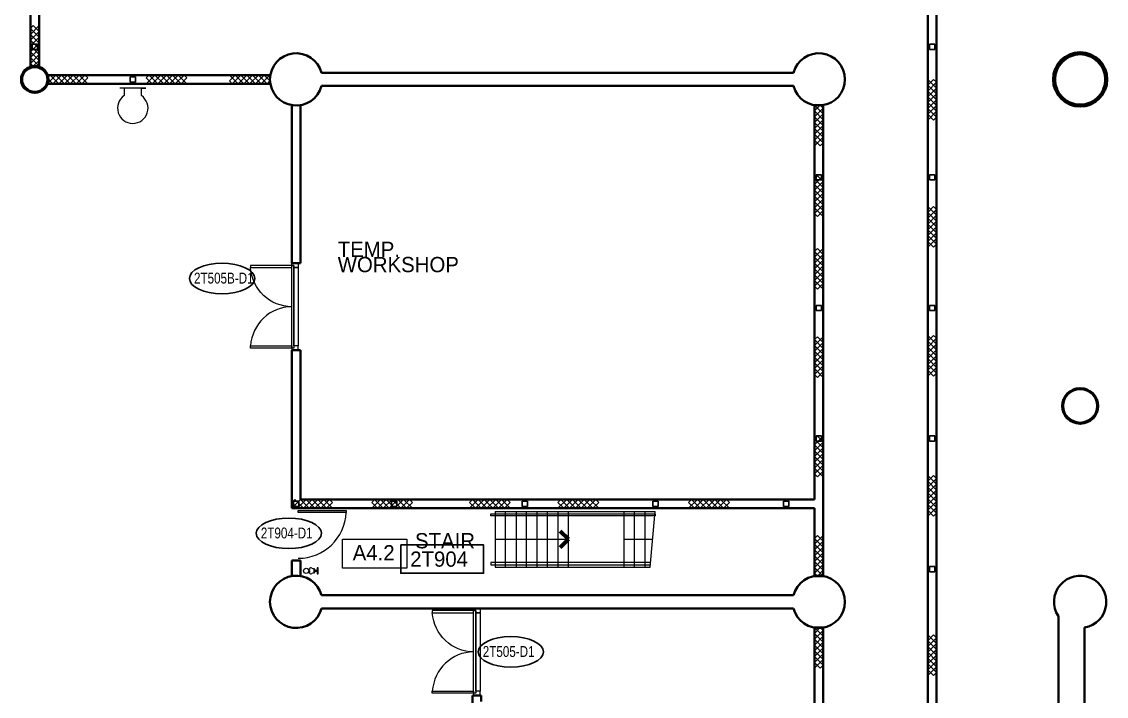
# Model space of a CAD drawing. Header units: metres. Extents: x 1807 to 3745, y 842 to 1968.
# Drawn here: x 3527.7 to 3552.6, y 1437.83 to 1453.33 of the extents above; entities that cross this region are included whole.
import ezdxf
from ezdxf.enums import TextEntityAlignment as Align

# ---------------------------------------------------------------- set-up
doc = ezdxf.new("R2010")
doc.units = ezdxf.units.M
doc.header["$MEASUREMENT"] = 0
doc.layers.get('0').update_dxf_attribs({"lineweight": 0})
for name, color, linetype, lineweight in [('Level 1', 7, 'Continuous', 0), ('Level 31', 7, 'Continuous', 0), ('Level 33', 7, 'Continuous', 0), ('Primary Door', 7, 'Continuous', 0), ('TRIRIGA DOOR BOX', 7, 'Continuous', 0)]:
    doc.layers.add(name, color=color, linetype=linetype, lineweight=lineweight)
doc.styles.add('Style-CHAR_FAST_FONT', font='CHAR_FAST_FONT.shx', dxfattribs={"height": 0.2})

# ---------------------------------------------------------------- blocks, each defined once
blk = doc.blocks.new('AnonymusCell_300')
at = {"layer": 'Primary Door', "color": 7, "linetype": 'Continuous', "lineweight": 30}
blk.add_ellipse((0, 0), major_axis=(0.75, 0), ratio=0.466667, dxfattribs=at)
at = {"layer": 'Primary Door', "color": 7, "linetype": 'Continuous', "lineweight": 30, "style": 'Style-CHAR_FAST_FONT', "width": 0.799986}
blk.add_text('2T505-D1', height=0.25, dxfattribs=at).set_placement((-0.643, 0.133), align=Align.TOP_LEFT)
blk = doc.blocks.new('AnonymusCell_302')
at = {"layer": 'Primary Door', "color": 7, "linetype": 'Continuous', "lineweight": 30}
blk.add_ellipse((0, 0), major_axis=(0.75, 0), ratio=0.466667, dxfattribs=at)
at = {"layer": 'Primary Door', "color": 7, "linetype": 'Continuous', "lineweight": 30, "style": 'Style-CHAR_FAST_FONT', "width": 0.799986}
blk.add_text('2T904-D1', height=0.25, dxfattribs=at).set_placement((-0.643, 0.133), align=Align.TOP_LEFT)
blk = doc.blocks.new('AnonymusCell_342')
at = {"layer": 'Primary Door', "color": 7, "linetype": 'Continuous', "lineweight": 30}
blk.add_ellipse((0, 0), major_axis=(0.75, 0), ratio=0.466667, dxfattribs=at)
at = {"layer": 'Primary Door', "color": 7, "linetype": 'Continuous', "lineweight": 30, "style": 'Style-CHAR_FAST_FONT', "width": 0.799986}
blk.add_text('2T505B-D1', height=0.25, dxfattribs=at).set_placement((-0.643, 0.133), align=Align.TOP_LEFT)
blk = doc.blocks.new('RFNUM4_10')
at = {"layer": 'Level 33', "color": 7, "linetype": 'Continuous', "lineweight": 13, "extrusion": (0, 0, -1)}
blk.add_lwpolyline([(0.00154, -0.00207), (-0.00831, -0.00207), (-0.00831, 0.00235), (0.00154, 0.00235)], close=True, dxfattribs=at)
at = {"layer": 'Level 33', "color": 7, "linetype": 'Continuous', "lineweight": 13, "extrusion": (0, 0, -1), "style": 'Style-CHAR_FAST_FONT'}
blk.add_text('A4.2', height=0.002333, rotation=180, dxfattribs=at).set_placement((-0.00002, 0), align=Align.MIDDLE_LEFT)

msp = doc.modelspace()

# ---------------------------------------------------------------- linework, layer by layer
at = {"layer": 'Level 1', "color": 7, "linetype": 'Continuous', "lineweight": 40}
for p, q in [((3527.9, 1452.302), (3527.9, 1463.698)), ((3528.1, 1463.698), (3528.1, 1452.302)), ((3548.7, 1389.65), (3548.7, 1454.35)), ((3548.5, 1454.15), (3548.5, 1422.1)), ((3528.1, 1452.302), (3527.9, 1452.302)), ((3533.4, 1452.1), (3528.283, 1452.1)), ((3534.581, 1452.15), (3545.419, 1452.15)), ((3533.4, 1451.9), (3528.283, 1451.9)), ((3534.581, 1451.85), (3545.419, 1451.85)), ((3533.9, 1451.408), (3533.9, 1447.779)), ((3534.1, 1451.408), (3534.1, 1447.779)), ((3546.1, 1451.408), (3545.9, 1451.408)), ((3545.9, 1451.408), (3545.9, 1442.35)), ((3546.1, 1440.592), (3546.1, 1451.408)), ((3533.9, 1447.779), (3534.1, 1447.779)), ((3533.9, 1445.779), (3534.1, 1445.779)), ((3533.9, 1445.779), (3533.9, 1442.15)), ((3534.1, 1445.779), (3534.1, 1442.35)), ((3545.9, 1442.35), (3534.1, 1442.35)), ((3545.9, 1442.15), (3533.9, 1442.15)), ((3545.9, 1442.15), (3545.9, 1440.592)), ((3533.9, 1440.95), (3533.9, 1440.6)), ((3533.9, 1440.95), (3534.1, 1440.95)), ((3534.1, 1440.95), (3534.1, 1440.6)), ((3545.9, 1440.592), (3546.1, 1440.592)), ((3534.581, 1440.15), (3545.419, 1440.15)), ((3542.9, 1440.15), (3543.1, 1440.15)), ((3543.1, 1440.15), (3542.9, 1440.15)), ((3534.581, 1439.85), (3545.419, 1439.85)), ((3551.5, 1428.332), (3551.5, 1439.668)), ((3546.1, 1439.408), (3545.9, 1439.408)), ((3545.9, 1439.408), (3545.9, 1428.592)), ((3546.1, 1428.592), (3546.1, 1439.408)), ((3552.1, 1439.408), (3552.1, 1436.1)), ((3538.05, 1437.85), (3538.25, 1437.85)), ((3538.05, 1437.85), (3538.05, 1435.75)), ((3538.25, 1437.85), (3538.25, 1437.71))]:
    msp.add_line(p, q, dxfattribs=at)
at = {"layer": 'Level 1', "color": 7, "linetype": 'Continuous', "lineweight": 0}
for p, q in [((3527.967, 1453.235), (3527.9, 1453.169)), ((3527.9, 1453.035), (3528.1, 1453.235)), ((3527.9, 1453.169), (3528.1, 1452.969)), ((3528.1, 1453.102), (3527.967, 1453.235)), ((3527.9, 1452.902), (3528.1, 1453.102)), ((3528.1, 1452.835), (3527.9, 1453.035)), ((3528.1, 1452.969), (3527.9, 1452.769)), ((3528.1, 1452.702), (3527.9, 1452.902)), ((3527.9, 1452.635), (3528.1, 1452.835)), ((3527.9, 1452.769), (3528.1, 1452.569)), ((3527.9, 1452.502), (3528.1, 1452.702)), ((3528.1, 1452.435), (3527.9, 1452.635)), ((3528.1, 1452.569), (3527.9, 1452.369)), ((3528.1, 1452.302), (3527.9, 1452.502)), ((3527.967, 1452.302), (3528.1, 1452.435)), ((3527.9, 1452.369), (3527.967, 1452.302)), ((3528.283, 1451.9), (3528.483, 1452.1)), ((3528.35, 1452.1), (3528.283, 1452.033)), ((3528.283, 1452.033), (3528.416, 1451.9)), ((3528.55, 1451.9), (3528.35, 1452.1)), ((3528.416, 1451.9), (3528.616, 1452.1)), ((3528.483, 1452.1), (3528.683, 1451.9)), ((3528.75, 1452.1), (3528.55, 1451.9)), ((3528.616, 1452.1), (3528.816, 1451.9)), ((3528.683, 1451.9), (3528.883, 1452.1)), ((3528.95, 1451.9), (3528.75, 1452.1)), ((3528.816, 1451.9), (3529.016, 1452.1)), ((3528.883, 1452.1), (3529.083, 1451.9)), ((3529.15, 1452.1), (3528.95, 1451.9)), ((3529.016, 1452.1), (3529.216, 1451.9)), ((3529.083, 1451.9), (3529.216, 1452.033)), ((3529.216, 1452.033), (3529.15, 1452.1)), ((3530.56, 1451.9), (3530.76, 1452.1)), ((3530.627, 1452.1), (3530.56, 1452.033)), ((3530.56, 1452.033), (3530.693, 1451.9)), ((3530.827, 1451.9), (3530.627, 1452.1)), ((3530.693, 1451.9), (3530.893, 1452.1)), ((3530.76, 1452.1), (3530.96, 1451.9)), ((3531.027, 1452.1), (3530.827, 1451.9)), ((3530.893, 1452.1), (3531.093, 1451.9)), ((3530.96, 1451.9), (3531.16, 1452.1)), ((3531.227, 1451.9), (3531.027, 1452.1)), ((3531.093, 1451.9), (3531.293, 1452.1)), ((3531.16, 1452.1), (3531.36, 1451.9)), ((3531.427, 1452.1), (3531.227, 1451.9)), ((3531.293, 1452.1), (3531.493, 1451.9)), ((3531.36, 1451.9), (3531.493, 1452.033)), ((3531.493, 1452.033), (3531.427, 1452.1)), ((3532.6, 1452.1), (3532.467, 1451.967)), ((3532.667, 1451.9), (3532.467, 1452.1)), ((3532.467, 1451.967), (3532.533, 1451.9)), ((3532.533, 1451.9), (3532.733, 1452.1)), ((3532.8, 1451.9), (3532.6, 1452.1)), ((3532.867, 1452.1), (3532.667, 1451.9)), ((3532.733, 1452.1), (3532.933, 1451.9)), ((3533, 1452.1), (3532.8, 1451.9)), ((3533.067, 1451.9), (3532.867, 1452.1)), ((3532.933, 1451.9), (3533.133, 1452.1)), ((3533.2, 1451.9), (3533, 1452.1)), ((3533.267, 1452.1), (3533.067, 1451.9)), ((3533.133, 1452.1), (3533.333, 1451.9)), ((3533.4, 1452.1), (3533.2, 1451.9)), ((3533.4, 1451.967), (3533.267, 1452.1)), ((3533.333, 1451.9), (3533.4, 1451.967)), ((3548.5, 1452), (3548.7, 1451.8)), ((3548.633, 1452), (3548.5, 1451.867)), ((3548.5, 1451.733), (3548.7, 1451.933)), ((3548.7, 1451.933), (3548.633, 1452)), ((3548.5, 1451.867), (3548.7, 1451.667)), ((3548.7, 1451.8), (3548.5, 1451.6)), ((3548.7, 1451.533), (3548.5, 1451.733)), ((3548.7, 1451.667), (3548.5, 1451.467)), ((3548.5, 1451.6), (3548.7, 1451.4)), ((3548.5, 1451.333), (3548.7, 1451.533)), ((3548.5, 1451.467), (3548.7, 1451.267)), ((3545.9, 1451.408), (3546.1, 1451.208)), ((3546.033, 1451.408), (3545.9, 1451.275)), ((3545.9, 1451.142), (3546.1, 1451.342)), ((3545.9, 1451.275), (3546.1, 1451.075)), ((3546.1, 1451.208), (3545.9, 1451.008)), ((3546.1, 1451.342), (3546.033, 1451.408)), ((3548.7, 1451.4), (3548.5, 1451.2)), ((3548.7, 1451.133), (3548.5, 1451.333)), ((3548.7, 1451.267), (3548.5, 1451.067)), ((3548.5, 1451.2), (3548.633, 1451.067)), ((3546.1, 1450.942), (3545.9, 1451.142)), ((3546.1, 1451.075), (3545.9, 1450.875)), ((3545.9, 1451.008), (3546.1, 1450.808)), ((3545.9, 1450.742), (3546.1, 1450.942)), ((3548.633, 1451.067), (3548.7, 1451.133)), ((3545.9, 1450.875), (3546.1, 1450.675)), ((3546.1, 1450.808), (3545.9, 1450.608)), ((3546.1, 1450.542), (3545.9, 1450.742)), ((3546.1, 1450.675), (3545.9, 1450.475)), ((3545.9, 1450.608), (3546.033, 1450.475)), ((3546.033, 1450.475), (3546.1, 1450.542)), ((3545.967, 1449.787), (3545.9, 1449.72)), ((3545.9, 1449.587), (3546.1, 1449.787)), ((3545.9, 1449.72), (3546.1, 1449.52)), ((3546.1, 1449.653), (3545.967, 1449.787)), ((3545.9, 1449.453), (3546.1, 1449.653)), ((3546.1, 1449.387), (3545.9, 1449.587)), ((3546.1, 1449.52), (3545.9, 1449.32)), ((3546.1, 1449.253), (3545.9, 1449.453)), ((3545.9, 1449.187), (3546.1, 1449.387)), ((3545.9, 1449.32), (3546.1, 1449.12)), ((3545.9, 1449.053), (3546.1, 1449.253)), ((3546.1, 1448.987), (3545.9, 1449.187)), ((3546.1, 1449.12), (3545.9, 1448.92)), ((3546.1, 1448.853), (3545.9, 1449.053)), ((3545.967, 1448.853), (3546.1, 1448.987)), ((3548.5, 1449.078), (3548.7, 1448.878)), ((3548.633, 1449.078), (3548.5, 1448.945)), ((3548.5, 1448.812), (3548.7, 1449.012)), ((3548.5, 1448.945), (3548.7, 1448.745)), ((3548.7, 1449.012), (3548.633, 1449.078)), ((3545.9, 1448.92), (3545.967, 1448.853)), ((3548.7, 1448.878), (3548.5, 1448.678)), ((3548.7, 1448.612), (3548.5, 1448.812)), ((3548.7, 1448.745), (3548.5, 1448.545)), ((3548.5, 1448.678), (3548.7, 1448.478)), ((3548.5, 1448.412), (3548.7, 1448.612)), ((3548.5, 1448.545), (3548.7, 1448.345)), ((3548.7, 1448.478), (3548.5, 1448.278)), ((3548.7, 1448.212), (3548.5, 1448.412)), ((3548.7, 1448.345), (3548.5, 1448.145)), ((3548.5, 1448.278), (3548.633, 1448.145)), ((3548.633, 1448.145), (3548.7, 1448.212)), ((3545.967, 1448.115), (3545.9, 1448.048)), ((3545.9, 1447.915), (3546.1, 1448.115)), ((3545.9, 1448.048), (3546.1, 1447.848)), ((3545.9, 1447.781), (3546.1, 1447.981)), ((3546.1, 1447.981), (3545.967, 1448.115)), ((3533.9, 1447.729), (3532.952, 1447.729)), ((3532.952, 1447.729), (3532.952, 1447.679)), ((3533.9, 1447.779), (3534.05, 1447.779)), ((3533.9, 1447.729), (3533.9, 1447.779)), ((3533.9, 1447.779), (3534.05, 1447.779)), ((3533.9, 1447.729), (3533.9, 1447.779)), ((3533.95, 1447.729), (3533.9, 1447.729)), ((3533.9, 1447.679), (3533.9, 1447.729)), ((3533.95, 1447.729), (3533.9, 1447.729)), ((3533.9, 1445.829), (3533.9, 1447.729)), ((3533.9, 1447.729), (3533.95, 1447.729)), ((3533.95, 1447.679), (3533.95, 1447.729)), ((3533.95, 1447.679), (3533.95, 1447.729)), ((3533.95, 1447.729), (3533.95, 1445.829)), ((3534.05, 1447.779), (3534.05, 1447.679)), ((3534.05, 1447.779), (3534.05, 1447.679)), ((3546.1, 1447.715), (3545.9, 1447.915)), ((3546.1, 1447.848), (3545.9, 1447.648)), ((3546.1, 1447.581), (3545.9, 1447.781)), ((3545.9, 1447.515), (3546.1, 1447.715)), ((3532.952, 1447.679), (3533.9, 1447.679)), ((3534.05, 1447.679), (3533.95, 1447.679)), ((3534.05, 1447.679), (3533.95, 1447.679)), ((3533.95, 1445.879), (3533.95, 1447.679)), ((3533.95, 1447.679), (3534.05, 1447.679)), ((3534.05, 1447.679), (3534.05, 1445.879)), ((3545.9, 1447.648), (3546.1, 1447.448)), ((3545.9, 1447.381), (3546.1, 1447.581)), ((3546.1, 1447.315), (3545.9, 1447.515)), ((3546.1, 1447.448), (3545.9, 1447.248)), ((3546.1, 1447.181), (3545.9, 1447.381)), ((3545.9, 1447.248), (3545.967, 1447.181)), ((3545.967, 1447.181), (3546.1, 1447.315)), ((3545.967, 1446.09), (3545.9, 1446.023)), ((3545.9, 1445.89), (3546.1, 1446.09)), ((3545.9, 1446.023), (3546.1, 1445.823)), ((3545.9, 1445.756), (3546.1, 1445.956)), ((3546.1, 1445.956), (3545.967, 1446.09)), ((3548.5, 1446.12), (3548.7, 1445.92)), ((3548.633, 1446.12), (3548.5, 1445.986)), ((3548.5, 1445.853), (3548.7, 1446.053)), ((3548.5, 1445.986), (3548.7, 1445.786)), ((3548.7, 1446.053), (3548.633, 1446.12)), ((3532.952, 1445.829), (3532.952, 1445.879)), ((3532.952, 1445.879), (3533.9, 1445.879)), ((3533.9, 1445.829), (3532.952, 1445.829)), ((3533.9, 1445.879), (3533.9, 1445.829)), ((3533.95, 1445.829), (3533.9, 1445.829)), ((3533.9, 1445.829), (3533.9, 1445.779)), ((3533.95, 1445.829), (3533.9, 1445.829)), ((3533.9, 1445.829), (3533.9, 1445.779)), ((3533.95, 1445.829), (3533.9, 1445.829)), ((3533.9, 1445.779), (3534.05, 1445.779)), ((3533.9, 1445.779), (3534.05, 1445.779)), ((3534.05, 1445.879), (3533.95, 1445.879)), ((3533.95, 1445.879), (3533.95, 1445.829)), ((3534.05, 1445.879), (3533.95, 1445.879)), ((3533.95, 1445.879), (3533.95, 1445.829)), ((3534.05, 1445.879), (3533.95, 1445.879)), ((3534.05, 1445.779), (3534.05, 1445.879)), ((3534.05, 1445.779), (3534.05, 1445.879)), ((3546.1, 1445.69), (3545.9, 1445.89)), ((3546.1, 1445.823), (3545.9, 1445.623)), ((3546.1, 1445.556), (3545.9, 1445.756)), ((3548.7, 1445.92), (3548.5, 1445.72)), ((3548.7, 1445.653), (3548.5, 1445.853)), ((3548.7, 1445.786), (3548.5, 1445.586)), ((3548.5, 1445.72), (3548.7, 1445.52)), ((3545.9, 1445.49), (3546.1, 1445.69)), ((3545.9, 1445.623), (3546.1, 1445.423)), ((3545.9, 1445.356), (3546.1, 1445.556)), ((3546.1, 1445.29), (3545.9, 1445.49)), ((3548.5, 1445.453), (3548.7, 1445.653)), ((3548.5, 1445.586), (3548.7, 1445.386)), ((3548.7, 1445.52), (3548.5, 1445.32)), ((3548.7, 1445.253), (3548.5, 1445.453)), ((3546.1, 1445.423), (3545.9, 1445.223)), ((3546.1, 1445.156), (3545.9, 1445.356)), ((3545.9, 1445.223), (3545.967, 1445.156)), ((3545.967, 1445.156), (3546.1, 1445.29)), ((3548.7, 1445.386), (3548.5, 1445.186)), ((3548.5, 1445.32), (3548.633, 1445.186)), ((3548.633, 1445.186), (3548.7, 1445.253)), ((3545.967, 1443.805), (3545.9, 1443.738)), ((3545.9, 1443.605), (3546.1, 1443.805)), ((3545.9, 1443.738), (3546.1, 1443.538)), ((3546.1, 1443.671), (3545.967, 1443.805)), ((3545.9, 1443.471), (3546.1, 1443.671)), ((3546.1, 1443.405), (3545.9, 1443.605)), ((3546.1, 1443.538), (3545.9, 1443.338)), ((3546.1, 1443.271), (3545.9, 1443.471)), ((3545.9, 1443.205), (3546.1, 1443.405)), ((3545.9, 1443.338), (3546.1, 1443.138)), ((3545.9, 1443.071), (3546.1, 1443.271)), ((3546.1, 1443.005), (3545.9, 1443.205)), ((3546.1, 1443.138), (3545.9, 1442.938)), ((3546.1, 1442.871), (3545.9, 1443.071)), ((3545.967, 1442.871), (3546.1, 1443.005)), ((3545.9, 1442.938), (3545.967, 1442.871)), ((3548.5, 1442.902), (3548.7, 1442.702)), ((3548.633, 1442.902), (3548.5, 1442.769)), ((3548.5, 1442.636), (3548.7, 1442.836)), ((3548.5, 1442.769), (3548.7, 1442.569)), ((3548.7, 1442.836), (3548.633, 1442.902)), ((3548.7, 1442.702), (3548.5, 1442.502)), ((3548.7, 1442.436), (3548.5, 1442.636)), ((3548.7, 1442.569), (3548.5, 1442.369)), ((3548.5, 1442.502), (3548.7, 1442.302)), ((3533.9, 1442.15), (3534.1, 1442.35)), ((3533.967, 1442.35), (3533.9, 1442.283)), ((3533.9, 1442.283), (3534.033, 1442.15)), ((3534.167, 1442.15), (3533.967, 1442.35)), ((3534.033, 1442.15), (3534.233, 1442.35)), ((3534.1, 1442.35), (3534.3, 1442.15)), ((3534.367, 1442.35), (3534.167, 1442.15)), ((3534.233, 1442.35), (3534.433, 1442.15)), ((3534.3, 1442.15), (3534.5, 1442.35)), ((3534.567, 1442.15), (3534.367, 1442.35)), ((3534.433, 1442.15), (3534.633, 1442.35)), ((3534.5, 1442.35), (3534.7, 1442.15)), ((3534.767, 1442.35), (3534.567, 1442.15)), ((3534.633, 1442.35), (3534.833, 1442.15)), ((3534.7, 1442.15), (3534.833, 1442.283)), ((3534.833, 1442.283), (3534.767, 1442.35)), ((3535.735, 1442.15), (3535.935, 1442.35)), ((3535.802, 1442.35), (3535.735, 1442.283)), ((3535.735, 1442.283), (3535.869, 1442.15)), ((3536.002, 1442.15), (3535.802, 1442.35)), ((3535.869, 1442.15), (3536.069, 1442.35)), ((3535.935, 1442.35), (3536.135, 1442.15)), ((3536.202, 1442.35), (3536.002, 1442.15)), ((3536.069, 1442.35), (3536.269, 1442.15)), ((3536.135, 1442.15), (3536.335, 1442.35)), ((3536.402, 1442.15), (3536.202, 1442.35)), ((3536.269, 1442.15), (3536.469, 1442.35)), ((3536.335, 1442.35), (3536.535, 1442.15)), ((3536.602, 1442.35), (3536.402, 1442.15)), ((3536.469, 1442.35), (3536.669, 1442.15)), ((3536.535, 1442.15), (3536.669, 1442.283)), ((3536.669, 1442.283), (3536.602, 1442.35)), ((3537.982, 1442.15), (3538.182, 1442.35)), ((3538.049, 1442.35), (3537.982, 1442.283)), ((3537.982, 1442.283), (3538.115, 1442.15)), ((3538.249, 1442.15), (3538.049, 1442.35)), ((3538.115, 1442.15), (3538.315, 1442.35)), ((3538.182, 1442.35), (3538.382, 1442.15)), ((3538.449, 1442.35), (3538.249, 1442.15)), ((3538.315, 1442.35), (3538.515, 1442.15)), ((3538.382, 1442.15), (3538.582, 1442.35)), ((3538.649, 1442.15), (3538.449, 1442.35)), ((3538.515, 1442.15), (3538.715, 1442.35)), ((3538.582, 1442.35), (3538.782, 1442.15)), ((3538.849, 1442.35), (3538.649, 1442.15)), ((3538.715, 1442.35), (3538.915, 1442.15)), ((3538.782, 1442.15), (3538.915, 1442.283)), ((3538.915, 1442.283), (3538.849, 1442.35)), ((3540.012, 1442.15), (3540.212, 1442.35)), ((3540.079, 1442.35), (3540.012, 1442.283)), ((3540.012, 1442.283), (3540.146, 1442.15)), ((3540.279, 1442.15), (3540.079, 1442.35)), ((3540.146, 1442.15), (3540.346, 1442.35)), ((3540.212, 1442.35), (3540.412, 1442.15)), ((3540.479, 1442.35), (3540.279, 1442.15)), ((3540.346, 1442.35), (3540.546, 1442.15)), ((3540.412, 1442.15), (3540.612, 1442.35)), ((3540.679, 1442.15), (3540.479, 1442.35)), ((3540.546, 1442.15), (3540.746, 1442.35)), ((3540.612, 1442.35), (3540.812, 1442.15)), ((3540.879, 1442.35), (3540.679, 1442.15)), ((3540.746, 1442.35), (3540.946, 1442.15)), ((3540.812, 1442.15), (3540.946, 1442.283)), ((3540.946, 1442.283), (3540.879, 1442.35)), ((3543.012, 1442.15), (3543.212, 1442.35)), ((3543.079, 1442.35), (3543.012, 1442.283)), ((3543.012, 1442.283), (3543.146, 1442.15)), ((3543.279, 1442.15), (3543.079, 1442.35)), ((3543.146, 1442.15), (3543.346, 1442.35)), ((3543.212, 1442.35), (3543.412, 1442.15)), ((3543.479, 1442.35), (3543.279, 1442.15)), ((3543.346, 1442.35), (3543.546, 1442.15)), ((3543.412, 1442.15), (3543.612, 1442.35)), ((3543.679, 1442.15), (3543.479, 1442.35)), ((3543.546, 1442.15), (3543.746, 1442.35)), ((3543.612, 1442.35), (3543.812, 1442.15)), ((3543.879, 1442.35), (3543.679, 1442.15)), ((3543.746, 1442.35), (3543.946, 1442.15)), ((3543.812, 1442.15), (3543.946, 1442.283)), ((3543.946, 1442.283), (3543.879, 1442.35)), ((3548.5, 1442.236), (3548.7, 1442.436)), ((3548.5, 1442.369), (3548.7, 1442.169)), ((3548.7, 1442.302), (3548.5, 1442.102)), ((3548.7, 1442.036), (3548.5, 1442.236)), ((3534.05, 1442.1), (3535.15, 1442.1)), ((3534.05, 1442.05), (3534.05, 1442.1)), ((3535.15, 1442.05), (3534.05, 1442.05)), ((3535.15, 1442.1), (3535.15, 1442.05)), ((3538.47, 1442.025), (3542.24, 1442.025)), ((3538.47, 1441.975), (3538.47, 1442.025)), ((3542.24, 1441.975), (3538.47, 1441.975)), ((3538.57, 1442.075), (3542.245, 1442.075)), ((3538.57, 1442.075), (3538.57, 1440.8)), ((3538.81, 1440.8), (3538.81, 1442.075)), ((3538.81, 1442.075), (3539.05, 1442.075)), ((3539.05, 1442.075), (3539.05, 1440.8)), ((3539.29, 1440.8), (3539.29, 1442.075)), ((3539.29, 1442.075), (3539.53, 1442.075)), ((3539.53, 1442.075), (3539.53, 1440.8)), ((3539.77, 1440.8), (3539.77, 1442.075)), ((3539.77, 1442.075), (3540.01, 1442.075)), ((3540.01, 1442.075), (3540.01, 1440.8)), ((3540.25, 1440.8), (3540.25, 1442.075)), ((3541.525, 1442.075), (3541.525, 1440.8)), ((3541.765, 1440.8), (3541.765, 1442.075)), ((3541.765, 1442.075), (3542.005, 1442.075)), ((3542.005, 1442.075), (3542.005, 1440.8)), ((3542.125, 1440.8), (3542.245, 1442.075)), ((3542.24, 1442.025), (3542.24, 1441.975)), ((3548.7, 1442.169), (3548.5, 1441.969)), ((3548.5, 1442.102), (3548.633, 1441.969)), ((3548.633, 1441.969), (3548.7, 1442.036)), ((3545.967, 1441.525), (3545.9, 1441.458)), ((3545.9, 1441.325), (3546.1, 1441.525)), ((3546.1, 1441.392), (3545.967, 1441.525)), ((3538.57, 1441.438), (3540.25, 1441.438)), ((3541.525, 1441.438), (3542.185, 1441.438)), ((3545.9, 1441.458), (3546.1, 1441.258)), ((3545.9, 1441.192), (3546.1, 1441.392)), ((3546.1, 1441.125), (3545.9, 1441.325)), ((3546.1, 1441.258), (3545.9, 1441.058)), ((3546.1, 1440.992), (3545.9, 1441.192)), ((3545.9, 1440.925), (3546.1, 1441.125)), ((3545.9, 1441.058), (3546.1, 1440.858)), ((3545.9, 1440.792), (3546.1, 1440.992)), ((3534.276, 1440.75), (3534.293, 1440.75)), ((3534.295, 1440.758), (3534.295, 1440.759)), ((3534.295, 1440.759), (3534.31, 1440.759)), ((3534.31, 1440.73), (3534.295, 1440.73)), ((3534.42, 1440.759), (3534.41, 1440.759)), ((3534.41, 1440.759), (3534.41, 1440.664)), ((3534.42, 1440.664), (3534.42, 1440.759)), ((3534.432, 1440.734), (3534.42, 1440.734)), ((3534.42, 1440.734), (3534.42, 1440.689)), ((3534.432, 1440.722), (3534.42, 1440.722)), ((3534.452, 1440.723), (3534.452, 1440.719)), ((3534.487, 1440.719), (3534.452, 1440.719)), ((3534.452, 1440.719), (3534.452, 1440.704)), ((3534.507, 1440.779), (3534.487, 1440.779)), ((3534.487, 1440.779), (3534.487, 1440.644)), ((3534.487, 1440.704), (3534.487, 1440.719)), ((3534.507, 1440.644), (3534.507, 1440.779)), ((3542.134, 1440.9), (3538.47, 1440.9)), ((3538.47, 1440.9), (3538.47, 1440.85)), ((3538.47, 1440.85), (3542.134, 1440.85)), ((3538.57, 1440.8), (3542.125, 1440.8)), ((3538.57, 1440.8), (3538.81, 1440.8)), ((3539.05, 1440.8), (3539.29, 1440.8)), ((3539.53, 1440.8), (3539.77, 1440.8)), ((3540.01, 1440.8), (3540.25, 1440.8)), ((3541.525, 1440.8), (3541.765, 1440.8)), ((3542.005, 1440.8), (3542.125, 1440.8)), ((3542.134, 1440.85), (3542.134, 1440.9)), ((3546.1, 1440.725), (3545.9, 1440.925)), ((3546.1, 1440.858), (3545.9, 1440.658)), ((3546.1, 1440.592), (3545.9, 1440.792)), ((3545.967, 1440.592), (3546.1, 1440.725)), ((3534.293, 1440.673), (3534.276, 1440.673)), ((3534.31, 1440.693), (3534.295, 1440.693)), ((3534.31, 1440.664), (3534.295, 1440.664)), ((3534.41, 1440.664), (3534.42, 1440.664)), ((3534.432, 1440.701), (3534.42, 1440.701)), ((3534.42, 1440.689), (3534.429, 1440.689)), ((3534.452, 1440.704), (3534.452, 1440.7)), ((3534.452, 1440.704), (3534.487, 1440.704)), ((3534.487, 1440.644), (3534.507, 1440.644)), ((3545.9, 1440.658), (3545.967, 1440.592)), ((3538.075, 1439.8), (3537.127, 1439.8)), ((3537.127, 1439.8), (3537.127, 1439.75)), ((3537.127, 1439.75), (3538.075, 1439.75)), ((3538.075, 1439.85), (3538.225, 1439.85)), ((3538.075, 1439.8), (3538.075, 1439.85)), ((3538.075, 1439.85), (3538.225, 1439.85)), ((3538.075, 1439.8), (3538.075, 1439.85)), ((3538.125, 1439.8), (3538.075, 1439.8)), ((3538.075, 1439.75), (3538.075, 1439.8)), ((3538.125, 1439.8), (3538.075, 1439.8)), ((3538.075, 1437.9), (3538.075, 1439.8)), ((3538.075, 1439.8), (3538.125, 1439.8)), ((3538.125, 1439.75), (3538.125, 1439.8)), ((3538.125, 1439.75), (3538.125, 1439.8)), ((3538.125, 1439.8), (3538.125, 1437.9)), ((3538.225, 1439.75), (3538.125, 1439.75)), ((3538.225, 1439.75), (3538.125, 1439.75)), ((3538.125, 1437.95), (3538.125, 1439.75)), ((3538.125, 1439.75), (3538.225, 1439.75)), ((3538.225, 1439.85), (3538.225, 1439.75)), ((3538.225, 1439.85), (3538.225, 1439.75)), ((3538.225, 1439.75), (3538.225, 1437.95)), ((3545.9, 1439.408), (3546.1, 1439.208)), ((3546.033, 1439.408), (3545.9, 1439.275)), ((3545.9, 1439.142), (3546.1, 1439.342)), ((3545.9, 1439.275), (3546.1, 1439.075)), ((3546.1, 1439.342), (3546.033, 1439.408)), ((3548.5, 1439.241), (3548.7, 1439.041)), ((3548.633, 1439.241), (3548.5, 1439.108)), ((3548.7, 1439.174), (3548.633, 1439.241)), ((3546.1, 1439.208), (3545.9, 1439.008)), ((3546.1, 1438.942), (3545.9, 1439.142)), ((3546.1, 1439.075), (3545.9, 1438.875)), ((3545.9, 1439.008), (3546.1, 1438.808)), ((3548.5, 1438.974), (3548.7, 1439.174)), ((3548.5, 1439.108), (3548.7, 1438.908)), ((3548.7, 1439.041), (3548.5, 1438.841)), ((3548.7, 1438.774), (3548.5, 1438.974)), ((3545.9, 1438.742), (3546.1, 1438.942)), ((3545.9, 1438.875), (3546.1, 1438.675)), ((3546.1, 1438.808), (3545.9, 1438.608)), ((3546.1, 1438.542), (3545.9, 1438.742)), ((3548.7, 1438.908), (3548.5, 1438.708)), ((3548.5, 1438.841), (3548.7, 1438.641)), ((3548.5, 1438.574), (3548.7, 1438.774)), ((3546.1, 1438.675), (3545.9, 1438.475)), ((3545.9, 1438.608), (3546.033, 1438.475)), ((3546.033, 1438.475), (3546.1, 1438.542)), ((3548.5, 1438.708), (3548.7, 1438.508)), ((3548.7, 1438.641), (3548.5, 1438.441)), ((3548.7, 1438.374), (3548.5, 1438.574)), ((3548.7, 1438.508), (3548.5, 1438.308)), ((3548.5, 1438.441), (3548.633, 1438.308)), ((3548.633, 1438.308), (3548.7, 1438.374)), ((3537.127, 1437.9), (3537.127, 1437.95)), ((3537.127, 1437.95), (3538.075, 1437.95)), ((3538.075, 1437.9), (3537.127, 1437.9)), ((3538.075, 1437.95), (3538.075, 1437.9)), ((3538.125, 1437.9), (3538.075, 1437.9)), ((3538.075, 1437.9), (3538.075, 1437.85)), ((3538.125, 1437.9), (3538.075, 1437.9)), ((3538.075, 1437.9), (3538.075, 1437.85)), ((3538.125, 1437.9), (3538.075, 1437.9)), ((3538.075, 1437.85), (3538.225, 1437.85)), ((3538.075, 1437.85), (3538.225, 1437.85)), ((3538.225, 1437.95), (3538.125, 1437.95)), ((3538.125, 1437.95), (3538.125, 1437.9)), ((3538.225, 1437.95), (3538.125, 1437.95)), ((3538.125, 1437.95), (3538.125, 1437.9)), ((3538.225, 1437.95), (3538.125, 1437.95)), ((3538.225, 1437.85), (3538.225, 1437.95)), ((3538.225, 1437.85), (3538.225, 1437.95))]:
    msp.add_line(p, q, dxfattribs=at)
at = {"layer": 'Level 1', "color": 7, "linetype": 'Continuous', "lineweight": 30}
for p, q in [((3528.06, 1452.81), (3527.94, 1452.81)), ((3527.94, 1452.81), (3527.94, 1452.69)), ((3527.94, 1452.69), (3528.06, 1452.69)), ((3528.06, 1452.69), (3528.06, 1452.81)), ((3548.66, 1452.81), (3548.54, 1452.81)), ((3548.54, 1452.81), (3548.54, 1452.69)), ((3548.54, 1452.69), (3548.66, 1452.69)), ((3548.66, 1452.69), (3548.66, 1452.81)), ((3530.31, 1452.06), (3530.19, 1452.06)), ((3530.19, 1452.06), (3530.19, 1451.94)), ((3530.19, 1451.94), (3530.31, 1451.94)), ((3530.31, 1451.94), (3530.31, 1452.06)), ((3546.06, 1449.81), (3545.94, 1449.81)), ((3545.94, 1449.81), (3545.94, 1449.69)), ((3545.94, 1449.69), (3546.06, 1449.69)), ((3546.06, 1449.69), (3546.06, 1449.81)), ((3548.66, 1449.81), (3548.54, 1449.81)), ((3548.54, 1449.81), (3548.54, 1449.69)), ((3548.54, 1449.69), (3548.66, 1449.69)), ((3548.66, 1449.69), (3548.66, 1449.81)), ((3546.06, 1446.81), (3545.94, 1446.81)), ((3545.94, 1446.81), (3545.94, 1446.69)), ((3546.06, 1446.69), (3546.06, 1446.81)), ((3548.66, 1446.81), (3548.54, 1446.81)), ((3548.54, 1446.81), (3548.54, 1446.69)), ((3548.66, 1446.69), (3548.66, 1446.81)), ((3545.94, 1446.69), (3546.06, 1446.69)), ((3548.54, 1446.69), (3548.66, 1446.69)), ((3546.06, 1443.81), (3545.94, 1443.81)), ((3545.94, 1443.81), (3545.94, 1443.69)), ((3546.06, 1443.69), (3546.06, 1443.81)), ((3548.66, 1443.81), (3548.54, 1443.81)), ((3548.54, 1443.81), (3548.54, 1443.69)), ((3548.66, 1443.69), (3548.66, 1443.81)), ((3545.94, 1443.69), (3546.06, 1443.69)), ((3548.54, 1443.69), (3548.66, 1443.69)), ((3534.06, 1442.31), (3533.94, 1442.31)), ((3533.94, 1442.31), (3533.94, 1442.19)), ((3534.06, 1442.19), (3534.06, 1442.31)), ((3536.31, 1442.31), (3536.19, 1442.31)), ((3536.19, 1442.31), (3536.19, 1442.19)), ((3536.31, 1442.19), (3536.31, 1442.31)), ((3539.31, 1442.31), (3539.19, 1442.31)), ((3539.19, 1442.31), (3539.19, 1442.19)), ((3539.31, 1442.19), (3539.31, 1442.31)), ((3542.31, 1442.31), (3542.19, 1442.31)), ((3542.19, 1442.31), (3542.19, 1442.19)), ((3542.31, 1442.19), (3542.31, 1442.31)), ((3545.31, 1442.31), (3545.19, 1442.31)), ((3545.19, 1442.31), (3545.19, 1442.19)), ((3545.31, 1442.19), (3545.31, 1442.31)), ((3533.94, 1442.19), (3534.06, 1442.19)), ((3536.19, 1442.19), (3536.31, 1442.19)), ((3539.19, 1442.19), (3539.31, 1442.19)), ((3542.19, 1442.19), (3542.31, 1442.19)), ((3545.19, 1442.19), (3545.31, 1442.19)), ((3548.66, 1440.81), (3548.54, 1440.81)), ((3548.54, 1440.81), (3548.54, 1440.69)), ((3548.66, 1440.69), (3548.66, 1440.81)), ((3548.54, 1440.69), (3548.66, 1440.69))]:
    msp.add_line(p, q, dxfattribs=at)
at = {"layer": 'Level 1', "color": 7, "linetype": 'Continuous', "lineweight": 13}
for p, q in [((3530.55, 1451.8), (3529.95, 1451.8)), ((3530.05, 1451.8), (3530.05, 1451.627)), ((3530.45, 1451.627), (3530.45, 1451.8)), ((3530.45, 1451.8), (3530.55, 1451.8))]:
    msp.add_line(p, q, dxfattribs=at)
at = {"layer": 'Level 1', "color": 7, "linetype": 'Continuous', "lineweight": 70}
for p, q in [((3540.061, 1441.627), (3540.25, 1441.438)), ((3540.25, 1441.438), (3540.061, 1441.248))]:
    msp.add_line(p, q, dxfattribs=at)
msp.add_circle((3552, 1452), 0.6, dxfattribs=at)
at = {"layer": 'Level 1', "color": 7, "linetype": 'Continuous', "lineweight": 53}
for centre, radius in [((3528, 1452), 0.3), ((3552, 1444.5), 0.4)]:
    msp.add_circle(centre, radius, dxfattribs=at)
at = {"layer": 'Level 1', "color": 7, "linetype": 'Continuous', "lineweight": 13}
msp.add_circle((3534.23, 1440.711), 0.06, dxfattribs=at)
at = {"layer": 'Level 1', "color": 7, "linetype": 'Continuous', "lineweight": 40}
for centre, start, end in [((3534, 1452), 14.4775, 345.5225), ((3546, 1452), 194.4775, 165.5225), ((3534, 1440), 14.4775, 345.5225), ((3546, 1440), 194.4775, 165.5225), ((3552, 1440), 279.5938, 213.5569)]:
    msp.add_arc(centre, 0.6, start, end, dxfattribs=at)
at = {"layer": 'Level 1', "color": 7, "linetype": 'Continuous', "lineweight": 13}
msp.add_arc((3530.25, 1451.34), 0.35, 124.8503, 55.1497, dxfattribs=at)
at = {"layer": 'Level 1', "color": 7, "linetype": 'Continuous', "lineweight": 0}
for centre, radius, start, end in [((3534.05, 1442.1), 1.1, 270, 357.3974), ((3534.332, 1440.744), 0.04, 158.767, 201.233), ((3534.363, 1440.711), 0.0701, 164.7036, 195.2964), ((3534.341, 1440.746), 0.0339, 61.1573, 156.7573), ((3534.273, 1440.744), 0.04, 338.767, 21.233), ((3534.242, 1440.711), 0.0701, 344.7036, 15.2964), ((3534.406, 1440.839), 0.0799, 232.5986, 272.7841), ((3534.43, 1440.728), 0.00618, 283.8756, 76.1244), ((3534.425, 1440.711), 0.0127, 304.4192, 55.5808), ((3534.452, 1440.744), 0.0205, 219.866, 270.7387), ((3534.332, 1440.678), 0.04, 158.767, 201.233), ((3534.273, 1440.678), 0.04, 338.767, 21.233), ((3534.341, 1440.677), 0.0339, 203.2427, 298.8427), ((3534.406, 1440.584), 0.0799, 87.2159, 127.4014), ((3534.43, 1440.695), 0.00618, 256.1244, 76.1244), ((3534.452, 1440.679), 0.0205, 89.2613, 140.134)]:
    msp.add_arc(centre, radius, start, end, dxfattribs=at)
at = {"layer": 'Level 1', "color": 7, "linetype": 'Continuous', "lineweight": 0, "extrusion": (0, 0, -1)}
for centre in [(3533.9, 1447.754), (3538.075, 1439.825)]:
    msp.add_ellipse(centre, major_axis=(0, 0.975), ratio=0.975273, start_param=-3.141593, end_param=-1.647795, dxfattribs=at)
at = {"layer": 'Level 1', "color": 7, "linetype": 'Continuous', "lineweight": 0}
for centre in [(3533.9, 1445.804), (3538.075, 1437.875)]:
    msp.add_ellipse(centre, major_axis=(0, -0.975), ratio=0.975273, start_param=3.141593, end_param=4.63539, dxfattribs=at)
at = {"layer": 'TRIRIGA DOOR BOX', "color": 251, "linetype": 'Continuous', "lineweight": 30, "true_color": 0x555555}
msp.add_lwpolyline([(3536.402, 1441.307), (3538.302, 1441.307), (3538.302, 1440.657), (3536.402, 1440.657)], close=True, dxfattribs=at)

# ---------------------------------------------------------------- block references
at = {"color": 7, "linetype": 'Continuous', "lineweight": 0}
for name, p in [('AnonymusCell_342', (3532.299, 1447.428)), ('AnonymusCell_302', (3533.833, 1441.574)), ('AnonymusCell_300', (3538.928, 1438.851))]:
    msp.add_blockref(name, p, dxfattribs=at)
at = {"color": 7, "linetype": 'Continuous', "lineweight": 13, "extrusion": (0, 0, -1), "xscale": 149.9997392292361, "yscale": 149.9997392292361, "zscale": 149.9997392292361, "rotation": 180}
msp.add_blockref('RFNUM4_10', (-3535.296, 1441.128), dxfattribs=at)

# ---------------------------------------------------------------- texts
at = {"layer": 'Level 31', "color": 7, "linetype": 'Continuous', "lineweight": 30, "style": 'Style-CHAR_FAST_FONT'}
msp.add_text('STAIR', height=0.35, dxfattribs=at).set_placement((3536.729, 1441.404), align=Align.MIDDLE_LEFT)
at = {"layer": 'Level 31', "color": 7, "linetype": 'Continuous', "lineweight": 30, "insert": (3534.955, 1447.92), "char_height": 0.35, "width": 2.93146, "attachment_point": 4, "line_spacing_factor": 0.6, "style": 'Style-CHAR_FAST_FONT'}
msp.add_mtext('TEMP.\\PWORKSHOP\\P', dxfattribs=at)
at = {"layer": 'Level 33', "color": 7, "linetype": 'Continuous', "lineweight": 30, "style": 'Style-CHAR_FAST_FONT'}
msp.add_text('2T904', height=0.35, dxfattribs=at).set_placement((3536.619, 1440.982), align=Align.MIDDLE_LEFT)

doc.saveas('drawing.dxf')
